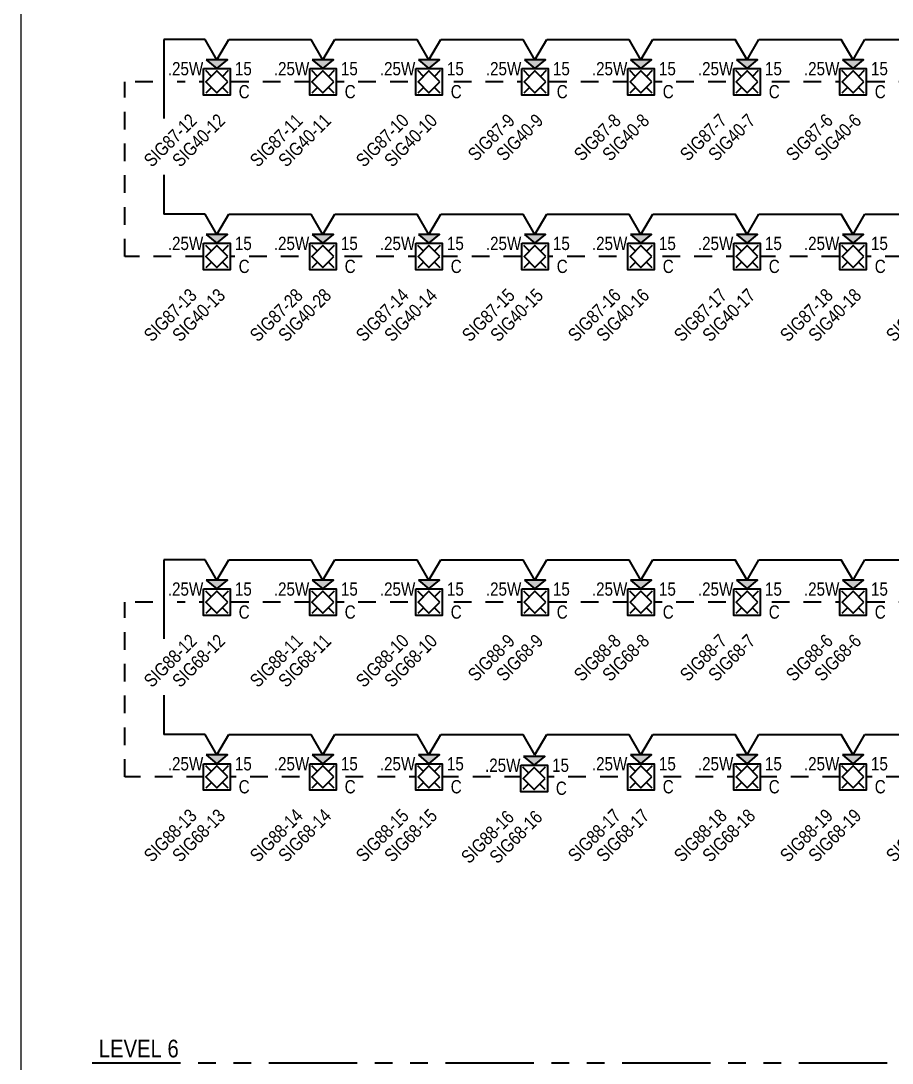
# Model space of a CAD drawing. Header units: inches. Extents: x 84 to 207, y -12 to 77.
# Drawn here: x 118.51 to 124.67, y 37.36 to 44.73 of the extents above; entities that cross this region are included whole.
import ezdxf
from ezdxf.enums import TextEntityAlignment as Align

# ---------------------------------------------------------------- set-up
doc = ezdxf.new("R2010")
doc.units = ezdxf.units.IN
doc.header["$MEASUREMENT"] = 0
doc.set_wipeout_variables(frame=1)
doc.linetypes.add('HIDDEN2', pattern=[0.1875, 0.125, -0.0625])
doc.linetypes.add('PHANTOM2', pattern=[1.25, 0.625, -0.125, 0.125, -0.125, 0.125, -0.125])
for name, color, linetype, lineweight in [('F-ALRM-INDC', 83, 'Continuous', 40), ('F-ALRM-WIRE-DTCT', 151, 'Continuous', 35), ('F-ALRM-WIRE-INDC', 3, 'Continuous', 35), ('F-ALRM-WIRE-SPKR', 221, 'HIDDEN2', 35), ('F-ANNO-INDC', 3, 'Continuous', 25), ('F-ANNO-INDC-ADDR', 91, 'Continuous', 25), ('F-ANNO-INDC-CAND', 120, 'Continuous', 25), ('F-ANNO-INDC-DESC', 111, 'Continuous', 25), ('F-ANNO-INDC-NOTE', 110, 'Continuous', 25), ('F-ANNO-SPKR-ADDR', 210, 'Continuous', 25), ('F-ANNO-SPKR-WATT', 220, 'Continuous', 25), ('F-ANNO-TEXT', 7, 'Continuous', 25), ('F-ANNO-WIPE', 7, 'Continuous', 0)]:
    doc.layers.add(name, color=color, linetype=linetype, lineweight=lineweight)
doc.styles.add('Body', font='', dxfattribs={"height": 0.09375})
doc.styles.get("Standard").update_dxf_attribs({"font": 'arial.ttf'})
doc.styles.get('Body').set_extended_font_data('Arial Narrow')

# ---------------------------------------------------------------- blocks, each defined once
blk = doc.blocks.new('*U22')
at = {"color": 0, "linetype": 'ByBlock', "lineweight": -2, "style": 'Body', "flags": 9}
blk.add_attdef('WIREDROP', text='', height=0.00938, dxfattribs=at).set_placement((0, -0.1449), align=Align.MIDDLE_CENTER)
at = {"layer": 'F-ANNO-INDC-ADDR', "style": 'Body', "flags": 8}
blk.add_attdef('NACTAG', text='', height=0.0938, rotation=45, dxfattribs=at).set_placement((-0.2007, -0.2176), align=Align.TOP_RIGHT)
at = {"layer": 'F-ANNO-INDC-DESC', "lineweight": 30, "flags": 51}
blk.add_attdef('DESCRIPTION', text='', height=0.0938, rotation=45, dxfattribs=at).set_placement((0.2007, -0.2176), align=Align.TOP_RIGHT)
at = {"layer": 'F-ANNO-INDC-NOTE', "lineweight": 30, "flags": 104}
blk.add_attdef('NOTES', text='', height=0.0938, dxfattribs=at).set_placement((-0.1927, -0.0693), align=Align.MIDDLE_RIGHT)
at = {"layer": 'F-ANNO-SPKR-ADDR', "style": 'Body', "flags": 8}
blk.add_attdef('SPEAKTAG', text='', height=0.0938, rotation=45, dxfattribs=at).set_placement((0, -0.2176), align=Align.TOP_RIGHT)
at = {"linetype": 'ByBlock', "ltscale": 0.5}
blk.add_wipeout([(-0.0938, 0.0937), (0.0937, 0.0937), (0.0937, -0.0938), (-0.0938, -0.0938)], dxfattribs=at).dxf.layer = 'F-ANNO-WIPE'
at = {"color": 0, "linetype": 'ByBlock', "lineweight": -2, "ltscale": 0.5}
for p, q in [((-0.0387, -0.0387), (-0.0793, -0.0793)), ((0.0793, -0.0793), (0.0387, -0.0387))]:
    blk.add_line(p, q, dxfattribs=at)
at = {"color": 0, "linetype": 'ByBlock', "lineweight": -2, "style": 'Body', "flags": 9}
blk.add_attdef('WIRE', (-0.0007, 0), '', height=0.00938, dxfattribs=at)
for tag, p in [('CONNFROM_SPEAK', (0, -0.1336)), ('CONNFROM_NAC', (0, -0.121)), ('ELEVATION', (0, -0.1084)), ('PID', (0, -0.0962))]:
    blk.add_attdef(tag, text='', height=0.00938, dxfattribs=at).set_placement(p, align=Align.MIDDLE_CENTER)
at = {"layer": 'F-ANNO-INDC', "style": 'Body', "flags": 8}
blk.add_attdef('CEIL', text='', height=0.0938, dxfattribs=at).set_placement((0.1927, -0.0693), align=Align.MIDDLE_CENTER)
at = {"layer": 'F-ANNO-INDC-CAND', "style": 'Body', "flags": 8}
blk.add_attdef('CD', text='', height=0.0938, dxfattribs=at).set_placement((0.1871, 0.0933), align=Align.MIDDLE_CENTER)
at = {"layer": 'F-ANNO-INDC-NOTE', "style": 'Body'}
blk.add_attdef('NOTE', text='', height=0.0938, dxfattribs=at).set_placement((-0.1927, -0.0693), align=Align.MIDDLE_CENTER)
at = {"linetype": 'ByBlock'}
blk.add_wipeout([(-0.075, 0.1562), (0, 0.0937), (0.075, 0.1562)], dxfattribs=at).dxf.layer = 'F-ANNO-WIPE'
h = blk.add_hatch(color=0)
h.dxf.hatch_style = 1
h.paths.add_polyline_path([(0.075, 0.1562), (-0.075, 0.1562), (0, 0.0937)])
at = {"color": 0, "linetype": 'ByBlock', "lineweight": -2, "ltscale": 0.5}
for p, q in [((-0.0387, 0.0387), (-0.0793, 0.0793)), ((0.0793, 0.0793), (0.0387, 0.0387))]:
    blk.add_line(p, q, dxfattribs=at)
at = {"color": 0, "linetype": 'ByBlock', "lineweight": -2}
blk.add_lwpolyline([(-0.075, 0.1562), (0, 0.0937), (0.075, 0.1562)], close=True, dxfattribs=at)
at = {"color": 0, "linetype": 'ByBlock', "lineweight": -2, "ltscale": 0.5}
for points in [[(-0.0938, 0.0937), (0.0937, 0.0937), (0.0937, -0.0938), (-0.0938, -0.0938)], [(0.0774, 0), (0, 0.0774), (-0.0774, 0), (0, -0.0774)]]:
    blk.add_lwpolyline(points, close=True, dxfattribs=at)
at = {"layer": 'F-ANNO-INDC', "style": 'Body', "flags": 8}
for tag, p in [('WG', (-0.1927, 0.229)), ('WP', (0.1927, 0.229))]:
    blk.add_attdef(tag, text='', height=0.0938, dxfattribs=at).set_placement(p, align=Align.MIDDLE_CENTER)
at = {"layer": 'F-ANNO-SPKR-WATT', "linetype": 'Continuous', "style": 'Body', "flags": 8}
blk.add_attdef('WATT', text='', height=0.0938, dxfattribs=at).set_placement((-0.2221, 0.0933), align=Align.MIDDLE_CENTER)
blk = doc.blocks.new('*U64')
at = {"color": 0, "linetype": 'ByBlock', "lineweight": -2}
for points in [[(0, 0.1557), (-0.0833, 0.3)], [(0, 0.1557), (0.0833, 0.3)], [(0.0833, 0.3), (0.6667, 0.3)]]:
    blk.add_lwpolyline(points, dxfattribs=at)

msp = doc.modelspace()

# ---------------------------------------------------------------- linework, layer by layer
at = {"layer": 'F-ALRM-WIRE-DTCT', "color": 251, "linetype": 'PHANTOM2', "true_color": 0x636466}
msp.add_line((119.0119, 37.3624), (147.5653, 37.3624), dxfattribs=at)
at = {"layer": 'F-ALRM-WIRE-INDC'}
for p, q in [((119.8121, 44.6032), (119.5204, 44.6032)), ((119.5204, 43.6456), (119.5204, 43.3672)), ((119.8121, 43.3672), (119.5204, 43.3672)), ((119.8121, 40.9219), (119.5204, 40.9219)), ((119.5204, 39.9642), (119.5204, 39.6859)), ((119.8121, 39.6859), (119.5204, 39.6859))]:
    msp.add_line(p, q, dxfattribs=at)
at = {"layer": 'F-ALRM-WIRE-SPKR'}
for p, q in [((119.2429, 43.0667), (119.2429, 44.3026)), ((119.2429, 39.3854), (119.2429, 40.6213))]:
    msp.add_line(p, q, dxfattribs=at)
for points in [[(128.8954, 44.3026), (119.6141, 44.3026)], [(128.7978, 43.0667), (119.2429, 43.0667)], [(128.8954, 40.6213), (119.6141, 40.6213)], [(129.9305, 39.3854), (119.2429, 39.3854)]]:
    msp.add_lwpolyline(points, dxfattribs=at)

# ---------------------------------------------------------------- texts
at = {"layer": 'F-ANNO-TEXT', "insert": (119.06, 37.3995), "char_height": 0.125, "width": 0.859512, "attachment_point": 7, "style": 'Body'}
msp.add_mtext('LEVEL 6', dxfattribs=at)

# ---------------------------------------------------------------- next in the draw order: block references
at = {"layer": 'F-ALRM-INDC'}
ref = msp.add_blockref('*U22', (121.3954, 44.3026), dxfattribs=at)
ref.add_attrib('CEIL', 'C', dxfattribs={"layer": 'F-ANNO-INDC', "height": 0.0938, "style": 'Body'}).set_placement((121.588, 44.2333), align=Align.MIDDLE_CENTER)
ref.add_attrib('NACTAG', 'SIG87-10', dxfattribs={"layer": 'F-ANNO-INDC-ADDR', "height": 0.09375, "rotation": 45, "style": 'Body'}).set_placement((121.1947, 44.085), align=Align.TOP_RIGHT)
ref.add_attrib('CD', '15', dxfattribs={"layer": 'F-ANNO-INDC-CAND', "height": 0.09375, "style": 'Body'}).set_placement((121.5824, 44.3959), align=Align.MIDDLE_CENTER)
ref.add_attrib('SPEAKTAG', 'SIG40-10', dxfattribs={"layer": 'F-ANNO-SPKR-ADDR', "height": 0.09375, "rotation": 45, "style": 'Body'}).set_placement((121.3954, 44.085), align=Align.TOP_RIGHT)
ref.add_attrib('WATT', '.25W', dxfattribs={"layer": 'F-ANNO-SPKR-WATT', "linetype": 'Continuous', "height": 0.09375, "style": 'Body'}).set_placement((121.1733, 44.3959), align=Align.MIDDLE_CENTER)
ref = msp.add_blockref('*U22', (122.1454, 44.3026), dxfattribs=at)
ref.add_attrib('CEIL', 'C', dxfattribs={"layer": 'F-ANNO-INDC', "height": 0.0938, "style": 'Body'}).set_placement((122.338, 44.2333), align=Align.MIDDLE_CENTER)
ref.add_attrib('NACTAG', 'SIG87-9', dxfattribs={"layer": 'F-ANNO-INDC-ADDR', "height": 0.09375, "rotation": 45, "style": 'Body'}).set_placement((121.9447, 44.085), align=Align.TOP_RIGHT)
ref.add_attrib('CD', '15', dxfattribs={"layer": 'F-ANNO-INDC-CAND', "height": 0.09375, "style": 'Body'}).set_placement((122.3324, 44.3959), align=Align.MIDDLE_CENTER)
ref.add_attrib('SPEAKTAG', 'SIG40-9', dxfattribs={"layer": 'F-ANNO-SPKR-ADDR', "height": 0.09375, "rotation": 45, "style": 'Body'}).set_placement((122.1454, 44.085), align=Align.TOP_RIGHT)
ref.add_attrib('WATT', '.25W', dxfattribs={"layer": 'F-ANNO-SPKR-WATT', "linetype": 'Continuous', "height": 0.09375, "style": 'Body'}).set_placement((121.9233, 44.3959), align=Align.MIDDLE_CENTER)
ref = msp.add_blockref('*U22', (122.8954, 44.3026), dxfattribs=at)
ref.add_attrib('CEIL', 'C', dxfattribs={"layer": 'F-ANNO-INDC', "height": 0.0938, "style": 'Body'}).set_placement((123.088, 44.2333), align=Align.MIDDLE_CENTER)
ref.add_attrib('NACTAG', 'SIG87-8', dxfattribs={"layer": 'F-ANNO-INDC-ADDR', "height": 0.09375, "rotation": 45, "style": 'Body'}).set_placement((122.6947, 44.085), align=Align.TOP_RIGHT)
ref.add_attrib('CD', '15', dxfattribs={"layer": 'F-ANNO-INDC-CAND', "height": 0.09375, "style": 'Body'}).set_placement((123.0824, 44.3959), align=Align.MIDDLE_CENTER)
ref.add_attrib('SPEAKTAG', 'SIG40-8', dxfattribs={"layer": 'F-ANNO-SPKR-ADDR', "height": 0.09375, "rotation": 45, "style": 'Body'}).set_placement((122.8954, 44.085), align=Align.TOP_RIGHT)
ref.add_attrib('WATT', '.25W', dxfattribs={"layer": 'F-ANNO-SPKR-WATT', "linetype": 'Continuous', "height": 0.09375, "style": 'Body'}).set_placement((122.6733, 44.3959), align=Align.MIDDLE_CENTER)
ref = msp.add_blockref('*U22', (123.6454, 44.3026), dxfattribs=at)
ref.add_attrib('CEIL', 'C', dxfattribs={"layer": 'F-ANNO-INDC', "height": 0.0938, "style": 'Body'}).set_placement((123.838, 44.2333), align=Align.MIDDLE_CENTER)
ref.add_attrib('NACTAG', 'SIG87-7', dxfattribs={"layer": 'F-ANNO-INDC-ADDR', "height": 0.09375, "rotation": 45, "style": 'Body'}).set_placement((123.4447, 44.085), align=Align.TOP_RIGHT)
ref.add_attrib('CD', '15', dxfattribs={"layer": 'F-ANNO-INDC-CAND', "height": 0.09375, "style": 'Body'}).set_placement((123.8324, 44.3959), align=Align.MIDDLE_CENTER)
ref.add_attrib('SPEAKTAG', 'SIG40-7', dxfattribs={"layer": 'F-ANNO-SPKR-ADDR', "height": 0.09375, "rotation": 45, "style": 'Body'}).set_placement((123.6454, 44.085), align=Align.TOP_RIGHT)
ref.add_attrib('WATT', '.25W', dxfattribs={"layer": 'F-ANNO-SPKR-WATT', "linetype": 'Continuous', "height": 0.09375, "style": 'Body'}).set_placement((123.4233, 44.3959), align=Align.MIDDLE_CENTER)
ref = msp.add_blockref('*U22', (124.3954, 44.3026), dxfattribs=at)
ref.add_attrib('CEIL', 'C', dxfattribs={"layer": 'F-ANNO-INDC', "height": 0.0938, "style": 'Body'}).set_placement((124.588, 44.2333), align=Align.MIDDLE_CENTER)
ref.add_attrib('NACTAG', 'SIG87-6', dxfattribs={"layer": 'F-ANNO-INDC-ADDR', "height": 0.09375, "rotation": 45, "style": 'Body'}).set_placement((124.1947, 44.085), align=Align.TOP_RIGHT)
ref.add_attrib('CD', '15', dxfattribs={"layer": 'F-ANNO-INDC-CAND', "height": 0.09375, "style": 'Body'}).set_placement((124.5824, 44.3959), align=Align.MIDDLE_CENTER)
ref.add_attrib('SPEAKTAG', 'SIG40-6', dxfattribs={"layer": 'F-ANNO-SPKR-ADDR', "height": 0.09375, "rotation": 45, "style": 'Body'}).set_placement((124.3954, 44.085), align=Align.TOP_RIGHT)
ref.add_attrib('WATT', '.25W', dxfattribs={"layer": 'F-ANNO-SPKR-WATT', "linetype": 'Continuous', "height": 0.09375, "style": 'Body'}).set_placement((124.1733, 44.3959), align=Align.MIDDLE_CENTER)
ref = msp.add_blockref('*U22', (119.8954, 43.0667), dxfattribs=at)
ref.add_attrib('CEIL', 'C', dxfattribs={"layer": 'F-ANNO-INDC', "height": 0.0938, "style": 'Body'}).set_placement((120.088, 42.9974), align=Align.MIDDLE_CENTER)
ref.add_attrib('NACTAG', 'SIG87-13', dxfattribs={"layer": 'F-ANNO-INDC-ADDR', "height": 0.09375, "rotation": 45, "style": 'Body'}).set_placement((119.6947, 42.8491), align=Align.TOP_RIGHT)
ref.add_attrib('CD', '15', dxfattribs={"layer": 'F-ANNO-INDC-CAND', "height": 0.09375, "style": 'Body'}).set_placement((120.0824, 43.1599), align=Align.MIDDLE_CENTER)
ref.add_attrib('SPEAKTAG', 'SIG40-13', dxfattribs={"layer": 'F-ANNO-SPKR-ADDR', "height": 0.09375, "rotation": 45, "style": 'Body'}).set_placement((119.8954, 42.8491), align=Align.TOP_RIGHT)
ref.add_attrib('WATT', '.25W', dxfattribs={"layer": 'F-ANNO-SPKR-WATT', "linetype": 'Continuous', "height": 0.09375, "style": 'Body'}).set_placement((119.6733, 43.1599), align=Align.MIDDLE_CENTER)
ref = msp.add_blockref('*U22', (121.3954, 43.0667), dxfattribs=at)
ref.add_attrib('CEIL', 'C', dxfattribs={"layer": 'F-ANNO-INDC', "height": 0.0938, "style": 'Body'}).set_placement((121.588, 42.9974), align=Align.MIDDLE_CENTER)
ref.add_attrib('NACTAG', 'SIG87-14', dxfattribs={"layer": 'F-ANNO-INDC-ADDR', "height": 0.09375, "rotation": 45, "style": 'Body'}).set_placement((121.1947, 42.8491), align=Align.TOP_RIGHT)
ref.add_attrib('CD', '15', dxfattribs={"layer": 'F-ANNO-INDC-CAND', "height": 0.09375, "style": 'Body'}).set_placement((121.5824, 43.1599), align=Align.MIDDLE_CENTER)
ref.add_attrib('SPEAKTAG', 'SIG40-14', dxfattribs={"layer": 'F-ANNO-SPKR-ADDR', "height": 0.09375, "rotation": 45, "style": 'Body'}).set_placement((121.3954, 42.8491), align=Align.TOP_RIGHT)
ref.add_attrib('WATT', '.25W', dxfattribs={"layer": 'F-ANNO-SPKR-WATT', "linetype": 'Continuous', "height": 0.09375, "style": 'Body'}).set_placement((121.1733, 43.1599), align=Align.MIDDLE_CENTER)
ref = msp.add_blockref('*U22', (121.3954, 40.6213), dxfattribs=at)
ref.add_attrib('CEIL', 'C', dxfattribs={"layer": 'F-ANNO-INDC', "height": 0.0938, "style": 'Body'}).set_placement((121.588, 40.552), align=Align.MIDDLE_CENTER)
ref.add_attrib('NACTAG', 'SIG88-10', dxfattribs={"layer": 'F-ANNO-INDC-ADDR', "height": 0.09375, "rotation": 45, "style": 'Body'}).set_placement((121.1947, 40.4037), align=Align.TOP_RIGHT)
ref.add_attrib('CD', '15', dxfattribs={"layer": 'F-ANNO-INDC-CAND', "height": 0.09375, "style": 'Body'}).set_placement((121.5824, 40.7146), align=Align.MIDDLE_CENTER)
ref.add_attrib('SPEAKTAG', 'SIG68-10', dxfattribs={"layer": 'F-ANNO-SPKR-ADDR', "height": 0.09375, "rotation": 45, "style": 'Body'}).set_placement((121.3954, 40.4037), align=Align.TOP_RIGHT)
ref.add_attrib('WATT', '.25W', dxfattribs={"layer": 'F-ANNO-SPKR-WATT', "linetype": 'Continuous', "height": 0.09375, "style": 'Body'}).set_placement((121.1733, 40.7146), align=Align.MIDDLE_CENTER)
ref = msp.add_blockref('*U22', (122.1454, 40.6213), dxfattribs=at)
ref.add_attrib('CEIL', 'C', dxfattribs={"layer": 'F-ANNO-INDC', "height": 0.0938, "style": 'Body'}).set_placement((122.338, 40.552), align=Align.MIDDLE_CENTER)
ref.add_attrib('NACTAG', 'SIG88-9', dxfattribs={"layer": 'F-ANNO-INDC-ADDR', "height": 0.09375, "rotation": 45, "style": 'Body'}).set_placement((121.9447, 40.4037), align=Align.TOP_RIGHT)
ref.add_attrib('CD', '15', dxfattribs={"layer": 'F-ANNO-INDC-CAND', "height": 0.09375, "style": 'Body'}).set_placement((122.3324, 40.7146), align=Align.MIDDLE_CENTER)
ref.add_attrib('SPEAKTAG', 'SIG68-9', dxfattribs={"layer": 'F-ANNO-SPKR-ADDR', "height": 0.09375, "rotation": 45, "style": 'Body'}).set_placement((122.1454, 40.4037), align=Align.TOP_RIGHT)
ref.add_attrib('WATT', '.25W', dxfattribs={"layer": 'F-ANNO-SPKR-WATT', "linetype": 'Continuous', "height": 0.09375, "style": 'Body'}).set_placement((121.9233, 40.7146), align=Align.MIDDLE_CENTER)
ref = msp.add_blockref('*U22', (122.8954, 40.6213), dxfattribs=at)
ref.add_attrib('CEIL', 'C', dxfattribs={"layer": 'F-ANNO-INDC', "height": 0.0938, "style": 'Body'}).set_placement((123.088, 40.552), align=Align.MIDDLE_CENTER)
ref.add_attrib('NACTAG', 'SIG88-8', dxfattribs={"layer": 'F-ANNO-INDC-ADDR', "height": 0.09375, "rotation": 45, "style": 'Body'}).set_placement((122.6947, 40.4037), align=Align.TOP_RIGHT)
ref.add_attrib('CD', '15', dxfattribs={"layer": 'F-ANNO-INDC-CAND', "height": 0.09375, "style": 'Body'}).set_placement((123.0824, 40.7146), align=Align.MIDDLE_CENTER)
ref.add_attrib('SPEAKTAG', 'SIG68-8', dxfattribs={"layer": 'F-ANNO-SPKR-ADDR', "height": 0.09375, "rotation": 45, "style": 'Body'}).set_placement((122.8954, 40.4037), align=Align.TOP_RIGHT)
ref.add_attrib('WATT', '.25W', dxfattribs={"layer": 'F-ANNO-SPKR-WATT', "linetype": 'Continuous', "height": 0.09375, "style": 'Body'}).set_placement((122.6733, 40.7146), align=Align.MIDDLE_CENTER)
ref = msp.add_blockref('*U22', (123.6454, 40.6213), dxfattribs=at)
ref.add_attrib('CEIL', 'C', dxfattribs={"layer": 'F-ANNO-INDC', "height": 0.0938, "style": 'Body'}).set_placement((123.838, 40.552), align=Align.MIDDLE_CENTER)
ref.add_attrib('NACTAG', 'SIG88-7', dxfattribs={"layer": 'F-ANNO-INDC-ADDR', "height": 0.09375, "rotation": 45, "style": 'Body'}).set_placement((123.4447, 40.4037), align=Align.TOP_RIGHT)
ref.add_attrib('CD', '15', dxfattribs={"layer": 'F-ANNO-INDC-CAND', "height": 0.09375, "style": 'Body'}).set_placement((123.8324, 40.7146), align=Align.MIDDLE_CENTER)
ref.add_attrib('SPEAKTAG', 'SIG68-7', dxfattribs={"layer": 'F-ANNO-SPKR-ADDR', "height": 0.09375, "rotation": 45, "style": 'Body'}).set_placement((123.6454, 40.4037), align=Align.TOP_RIGHT)
ref.add_attrib('WATT', '.25W', dxfattribs={"layer": 'F-ANNO-SPKR-WATT', "linetype": 'Continuous', "height": 0.09375, "style": 'Body'}).set_placement((123.4233, 40.7146), align=Align.MIDDLE_CENTER)
ref = msp.add_blockref('*U22', (124.3954, 40.6213), dxfattribs=at)
ref.add_attrib('CEIL', 'C', dxfattribs={"layer": 'F-ANNO-INDC', "height": 0.0938, "style": 'Body'}).set_placement((124.588, 40.552), align=Align.MIDDLE_CENTER)
ref.add_attrib('NACTAG', 'SIG88-6', dxfattribs={"layer": 'F-ANNO-INDC-ADDR', "height": 0.09375, "rotation": 45, "style": 'Body'}).set_placement((124.1947, 40.4037), align=Align.TOP_RIGHT)
ref.add_attrib('CD', '15', dxfattribs={"layer": 'F-ANNO-INDC-CAND', "height": 0.09375, "style": 'Body'}).set_placement((124.5824, 40.7146), align=Align.MIDDLE_CENTER)
ref.add_attrib('SPEAKTAG', 'SIG68-6', dxfattribs={"layer": 'F-ANNO-SPKR-ADDR', "height": 0.09375, "rotation": 45, "style": 'Body'}).set_placement((124.3954, 40.4037), align=Align.TOP_RIGHT)
ref.add_attrib('WATT', '.25W', dxfattribs={"layer": 'F-ANNO-SPKR-WATT', "linetype": 'Continuous', "height": 0.09375, "style": 'Body'}).set_placement((124.1733, 40.7146), align=Align.MIDDLE_CENTER)
ref = msp.add_blockref('*U22', (119.8954, 39.3854), dxfattribs=at)
ref.add_attrib('CEIL', 'C', dxfattribs={"layer": 'F-ANNO-INDC', "height": 0.0938, "style": 'Body'}).set_placement((120.088, 39.3161), align=Align.MIDDLE_CENTER)
ref.add_attrib('NACTAG', 'SIG88-13', dxfattribs={"layer": 'F-ANNO-INDC-ADDR', "height": 0.09375, "rotation": 45, "style": 'Body'}).set_placement((119.6947, 39.1677), align=Align.TOP_RIGHT)
ref.add_attrib('CD', '15', dxfattribs={"layer": 'F-ANNO-INDC-CAND', "height": 0.09375, "style": 'Body'}).set_placement((120.0824, 39.4786), align=Align.MIDDLE_CENTER)
ref.add_attrib('SPEAKTAG', 'SIG68-13', dxfattribs={"layer": 'F-ANNO-SPKR-ADDR', "height": 0.09375, "rotation": 45, "style": 'Body'}).set_placement((119.8954, 39.1677), align=Align.TOP_RIGHT)
ref.add_attrib('WATT', '.25W', dxfattribs={"layer": 'F-ANNO-SPKR-WATT', "linetype": 'Continuous', "height": 0.09375, "style": 'Body'}).set_placement((119.6733, 39.4786), align=Align.MIDDLE_CENTER)

# ---------------------------------------------------------------- next in the draw order: block references
ref = msp.add_blockref('*U22', (120.6454, 44.3026), dxfattribs=at)
ref.add_attrib('CEIL', 'C', dxfattribs={"layer": 'F-ANNO-INDC', "height": 0.0938, "style": 'Body'}).set_placement((120.838, 44.2333), align=Align.MIDDLE_CENTER)
ref.add_attrib('NACTAG', 'SIG87-11', dxfattribs={"layer": 'F-ANNO-INDC-ADDR', "height": 0.09375, "rotation": 45, "style": 'Body'}).set_placement((120.4447, 44.085), align=Align.TOP_RIGHT)
ref.add_attrib('CD', '15', dxfattribs={"layer": 'F-ANNO-INDC-CAND', "height": 0.09375, "style": 'Body'}).set_placement((120.8324, 44.3959), align=Align.MIDDLE_CENTER)
ref.add_attrib('SPEAKTAG', 'SIG40-11', dxfattribs={"layer": 'F-ANNO-SPKR-ADDR', "height": 0.09375, "rotation": 45, "style": 'Body'}).set_placement((120.6454, 44.085), align=Align.TOP_RIGHT)
ref.add_attrib('WATT', '.25W', dxfattribs={"layer": 'F-ANNO-SPKR-WATT', "linetype": 'Continuous', "height": 0.09375, "style": 'Body'}).set_placement((120.4233, 44.3959), align=Align.MIDDLE_CENTER)
ref = msp.add_blockref('*U22', (120.6454, 43.0667), dxfattribs=at)
ref.add_attrib('CEIL', 'C', dxfattribs={"layer": 'F-ANNO-INDC', "height": 0.0938, "style": 'Body'}).set_placement((120.838, 42.9974), align=Align.MIDDLE_CENTER)
ref.add_attrib('NACTAG', 'SIG87-28', dxfattribs={"layer": 'F-ANNO-INDC-ADDR', "height": 0.09375, "rotation": 45, "style": 'Body'}).set_placement((120.4447, 42.8491), align=Align.TOP_RIGHT)
ref.add_attrib('CD', '15', dxfattribs={"layer": 'F-ANNO-INDC-CAND', "height": 0.09375, "style": 'Body'}).set_placement((120.8324, 43.1599), align=Align.MIDDLE_CENTER)
ref.add_attrib('SPEAKTAG', 'SIG40-28', dxfattribs={"layer": 'F-ANNO-SPKR-ADDR', "height": 0.09375, "rotation": 45, "style": 'Body'}).set_placement((120.6454, 42.8491), align=Align.TOP_RIGHT)
ref.add_attrib('WATT', '.25W', dxfattribs={"layer": 'F-ANNO-SPKR-WATT', "linetype": 'Continuous', "height": 0.09375, "style": 'Body'}).set_placement((120.4233, 43.1599), align=Align.MIDDLE_CENTER)
ref = msp.add_blockref('*U22', (122.1454, 43.0667), dxfattribs=at)
ref.add_attrib('CEIL', 'C', dxfattribs={"layer": 'F-ANNO-INDC', "height": 0.0938, "style": 'Body'}).set_placement((122.338, 42.9974), align=Align.MIDDLE_CENTER)
ref.add_attrib('NACTAG', 'SIG87-15', dxfattribs={"layer": 'F-ANNO-INDC-ADDR', "height": 0.09375, "rotation": 45, "style": 'Body'}).set_placement((121.9447, 42.8491), align=Align.TOP_RIGHT)
ref.add_attrib('CD', '15', dxfattribs={"layer": 'F-ANNO-INDC-CAND', "height": 0.09375, "style": 'Body'}).set_placement((122.3324, 43.1599), align=Align.MIDDLE_CENTER)
ref.add_attrib('SPEAKTAG', 'SIG40-15', dxfattribs={"layer": 'F-ANNO-SPKR-ADDR', "height": 0.09375, "rotation": 45, "style": 'Body'}).set_placement((122.1454, 42.8491), align=Align.TOP_RIGHT)
ref.add_attrib('WATT', '.25W', dxfattribs={"layer": 'F-ANNO-SPKR-WATT', "linetype": 'Continuous', "height": 0.09375, "style": 'Body'}).set_placement((121.9233, 43.1599), align=Align.MIDDLE_CENTER)
ref = msp.add_blockref('*U22', (120.6454, 40.6213), dxfattribs=at)
ref.add_attrib('CEIL', 'C', dxfattribs={"layer": 'F-ANNO-INDC', "height": 0.0938, "style": 'Body'}).set_placement((120.838, 40.552), align=Align.MIDDLE_CENTER)
ref.add_attrib('NACTAG', 'SIG88-11', dxfattribs={"layer": 'F-ANNO-INDC-ADDR', "height": 0.09375, "rotation": 45, "style": 'Body'}).set_placement((120.4447, 40.4037), align=Align.TOP_RIGHT)
ref.add_attrib('CD', '15', dxfattribs={"layer": 'F-ANNO-INDC-CAND', "height": 0.09375, "style": 'Body'}).set_placement((120.8324, 40.7146), align=Align.MIDDLE_CENTER)
ref.add_attrib('SPEAKTAG', 'SIG68-11', dxfattribs={"layer": 'F-ANNO-SPKR-ADDR', "height": 0.09375, "rotation": 45, "style": 'Body'}).set_placement((120.6454, 40.4037), align=Align.TOP_RIGHT)
ref.add_attrib('WATT', '.25W', dxfattribs={"layer": 'F-ANNO-SPKR-WATT', "linetype": 'Continuous', "height": 0.09375, "style": 'Body'}).set_placement((120.4233, 40.7146), align=Align.MIDDLE_CENTER)
ref = msp.add_blockref('*U22', (120.6454, 39.3854), dxfattribs=at)
ref.add_attrib('CEIL', 'C', dxfattribs={"layer": 'F-ANNO-INDC', "height": 0.0938, "style": 'Body'}).set_placement((120.838, 39.3161), align=Align.MIDDLE_CENTER)
ref.add_attrib('NACTAG', 'SIG88-14', dxfattribs={"layer": 'F-ANNO-INDC-ADDR', "height": 0.09375, "rotation": 45, "style": 'Body'}).set_placement((120.4447, 39.1677), align=Align.TOP_RIGHT)
ref.add_attrib('CD', '15', dxfattribs={"layer": 'F-ANNO-INDC-CAND', "height": 0.09375, "style": 'Body'}).set_placement((120.8324, 39.4786), align=Align.MIDDLE_CENTER)
ref.add_attrib('SPEAKTAG', 'SIG68-14', dxfattribs={"layer": 'F-ANNO-SPKR-ADDR', "height": 0.09375, "rotation": 45, "style": 'Body'}).set_placement((120.6454, 39.1677), align=Align.TOP_RIGHT)
ref.add_attrib('WATT', '.25W', dxfattribs={"layer": 'F-ANNO-SPKR-WATT', "linetype": 'Continuous', "height": 0.09375, "style": 'Body'}).set_placement((120.4233, 39.4786), align=Align.MIDDLE_CENTER)
at = {"layer": 'F-ALRM-WIRE-INDC'}
for p in [(121.3954, 44.3032), (122.1454, 44.3032), (122.8954, 44.3032), (123.6454, 44.3032), (124.3954, 44.3032), (121.3954, 40.6219), (122.1454, 40.6219), (122.8954, 40.6219), (123.6454, 40.6219), (124.3954, 40.6219)]:
    msp.add_blockref('*U64', p, dxfattribs=at)

# ---------------------------------------------------------------- next in the draw order: block references
at = {"layer": 'F-ALRM-INDC'}
ref = msp.add_blockref('*U22', (119.8954, 44.3026), dxfattribs=at)
ref.add_attrib('CEIL', 'C', dxfattribs={"layer": 'F-ANNO-INDC', "height": 0.0938, "style": 'Body'}).set_placement((120.088, 44.2333), align=Align.MIDDLE_CENTER)
ref.add_attrib('NACTAG', 'SIG87-12', dxfattribs={"layer": 'F-ANNO-INDC-ADDR', "height": 0.09375, "rotation": 45, "style": 'Body'}).set_placement((119.6947, 44.085), align=Align.TOP_RIGHT)
ref.add_attrib('CD', '15', dxfattribs={"layer": 'F-ANNO-INDC-CAND', "height": 0.09375, "style": 'Body'}).set_placement((120.0824, 44.3959), align=Align.MIDDLE_CENTER)
ref.add_attrib('SPEAKTAG', 'SIG40-12', dxfattribs={"layer": 'F-ANNO-SPKR-ADDR', "height": 0.09375, "rotation": 45, "style": 'Body'}).set_placement((119.8954, 44.085), align=Align.TOP_RIGHT)
ref.add_attrib('WATT', '.25W', dxfattribs={"layer": 'F-ANNO-SPKR-WATT', "linetype": 'Continuous', "height": 0.09375, "style": 'Body'}).set_placement((119.6733, 44.3959), align=Align.MIDDLE_CENTER)
ref = msp.add_blockref('*U22', (122.8954, 43.0667), dxfattribs=at)
ref.add_attrib('CEIL', 'C', dxfattribs={"layer": 'F-ANNO-INDC', "height": 0.0938, "style": 'Body'}).set_placement((123.088, 42.9974), align=Align.MIDDLE_CENTER)
ref.add_attrib('NACTAG', 'SIG87-16', dxfattribs={"layer": 'F-ANNO-INDC-ADDR', "height": 0.09375, "rotation": 45, "style": 'Body'}).set_placement((122.6947, 42.8491), align=Align.TOP_RIGHT)
ref.add_attrib('CD', '15', dxfattribs={"layer": 'F-ANNO-INDC-CAND', "height": 0.09375, "style": 'Body'}).set_placement((123.0824, 43.1599), align=Align.MIDDLE_CENTER)
ref.add_attrib('SPEAKTAG', 'SIG40-16', dxfattribs={"layer": 'F-ANNO-SPKR-ADDR', "height": 0.09375, "rotation": 45, "style": 'Body'}).set_placement((122.8954, 42.8491), align=Align.TOP_RIGHT)
ref.add_attrib('WATT', '.25W', dxfattribs={"layer": 'F-ANNO-SPKR-WATT', "linetype": 'Continuous', "height": 0.09375, "style": 'Body'}).set_placement((122.6733, 43.1599), align=Align.MIDDLE_CENTER)
ref = msp.add_blockref('*U22', (119.8954, 40.6213), dxfattribs=at)
ref.add_attrib('CEIL', 'C', dxfattribs={"layer": 'F-ANNO-INDC', "height": 0.0938, "style": 'Body'}).set_placement((120.088, 40.552), align=Align.MIDDLE_CENTER)
ref.add_attrib('NACTAG', 'SIG88-12', dxfattribs={"layer": 'F-ANNO-INDC-ADDR', "height": 0.09375, "rotation": 45, "style": 'Body'}).set_placement((119.6947, 40.4037), align=Align.TOP_RIGHT)
ref.add_attrib('CD', '15', dxfattribs={"layer": 'F-ANNO-INDC-CAND', "height": 0.09375, "style": 'Body'}).set_placement((120.0824, 40.7146), align=Align.MIDDLE_CENTER)
ref.add_attrib('SPEAKTAG', 'SIG68-12', dxfattribs={"layer": 'F-ANNO-SPKR-ADDR', "height": 0.09375, "rotation": 45, "style": 'Body'}).set_placement((119.8954, 40.4037), align=Align.TOP_RIGHT)
ref.add_attrib('WATT', '.25W', dxfattribs={"layer": 'F-ANNO-SPKR-WATT', "linetype": 'Continuous', "height": 0.09375, "style": 'Body'}).set_placement((119.6733, 40.7146), align=Align.MIDDLE_CENTER)
ref = msp.add_blockref('*U22', (121.3954, 39.3854), dxfattribs=at)
ref.add_attrib('CEIL', 'C', dxfattribs={"layer": 'F-ANNO-INDC', "height": 0.0938, "style": 'Body'}).set_placement((121.588, 39.3161), align=Align.MIDDLE_CENTER)
ref.add_attrib('NACTAG', 'SIG88-15', dxfattribs={"layer": 'F-ANNO-INDC-ADDR', "height": 0.09375, "rotation": 45, "style": 'Body'}).set_placement((121.1947, 39.1677), align=Align.TOP_RIGHT)
ref.add_attrib('CD', '15', dxfattribs={"layer": 'F-ANNO-INDC-CAND', "height": 0.09375, "style": 'Body'}).set_placement((121.5824, 39.4786), align=Align.MIDDLE_CENTER)
ref.add_attrib('SPEAKTAG', 'SIG68-15', dxfattribs={"layer": 'F-ANNO-SPKR-ADDR', "height": 0.09375, "rotation": 45, "style": 'Body'}).set_placement((121.3954, 39.1677), align=Align.TOP_RIGHT)
ref.add_attrib('WATT', '.25W', dxfattribs={"layer": 'F-ANNO-SPKR-WATT', "linetype": 'Continuous', "height": 0.09375, "style": 'Body'}).set_placement((121.1733, 39.4786), align=Align.MIDDLE_CENTER)
at = {"layer": 'F-ALRM-WIRE-INDC'}
for p in [(120.6454, 44.3032), (119.8954, 43.0672), (120.6454, 43.0672), (121.3954, 43.0672), (120.6454, 40.6219), (119.8954, 39.3859)]:
    msp.add_blockref('*U64', p, dxfattribs=at)

# ---------------------------------------------------------------- next in the draw order: linework, layer by layer
for p, q in [((119.5204, 44.6032), (119.5204, 44.0433)), ((119.5204, 40.9219), (119.5204, 40.362))]:
    msp.add_line(p, q, dxfattribs=at)
at = {"layer": 'F-ALRM-WIRE-SPKR'}
for points in [[(119.4411, 44.3026), (119.2429, 44.3026)], [(119.4411, 40.6213), (119.2429, 40.6213)]]:
    msp.add_lwpolyline(points, dxfattribs=at)

# ---------------------------------------------------------------- next in the draw order: block references
at = {"layer": 'F-ALRM-INDC'}
ref = msp.add_blockref('*U22', (123.6454, 43.0667), dxfattribs=at)
ref.add_attrib('CEIL', 'C', dxfattribs={"layer": 'F-ANNO-INDC', "height": 0.0938, "style": 'Body'}).set_placement((123.838, 42.9974), align=Align.MIDDLE_CENTER)
ref.add_attrib('NACTAG', 'SIG87-17', dxfattribs={"layer": 'F-ANNO-INDC-ADDR', "height": 0.09375, "rotation": 45, "style": 'Body'}).set_placement((123.4447, 42.8491), align=Align.TOP_RIGHT)
ref.add_attrib('CD', '15', dxfattribs={"layer": 'F-ANNO-INDC-CAND', "height": 0.09375, "style": 'Body'}).set_placement((123.8324, 43.1599), align=Align.MIDDLE_CENTER)
ref.add_attrib('SPEAKTAG', 'SIG40-17', dxfattribs={"layer": 'F-ANNO-SPKR-ADDR', "height": 0.09375, "rotation": 45, "style": 'Body'}).set_placement((123.6454, 42.8491), align=Align.TOP_RIGHT)
ref.add_attrib('WATT', '.25W', dxfattribs={"layer": 'F-ANNO-SPKR-WATT', "linetype": 'Continuous', "height": 0.09375, "style": 'Body'}).set_placement((123.4233, 43.1599), align=Align.MIDDLE_CENTER)
ref = msp.add_blockref('*U22', (122.1394, 39.3749), dxfattribs=at)
ref.add_attrib('CEIL', 'C', dxfattribs={"layer": 'F-ANNO-INDC', "height": 0.0938, "style": 'Body'}).set_placement((122.332, 39.3056), align=Align.MIDDLE_CENTER)
ref.add_attrib('NACTAG', 'SIG88-16', dxfattribs={"layer": 'F-ANNO-INDC-ADDR', "height": 0.09375, "rotation": 45, "style": 'Body'}).set_placement((121.9386, 39.1573), align=Align.TOP_RIGHT)
ref.add_attrib('CD', '15', dxfattribs={"layer": 'F-ANNO-INDC-CAND', "height": 0.09375, "style": 'Body'}).set_placement((122.3264, 39.4682), align=Align.MIDDLE_CENTER)
ref.add_attrib('SPEAKTAG', 'SIG68-16', dxfattribs={"layer": 'F-ANNO-SPKR-ADDR', "height": 0.09375, "rotation": 45, "style": 'Body'}).set_placement((122.1394, 39.1573), align=Align.TOP_RIGHT)
ref.add_attrib('WATT', '.25W', dxfattribs={"layer": 'F-ANNO-SPKR-WATT', "linetype": 'Continuous', "height": 0.09375, "style": 'Body'}).set_placement((121.9173, 39.4682), align=Align.MIDDLE_CENTER)
at = {"layer": 'F-ALRM-WIRE-INDC'}
for p in [(119.8954, 44.3032), (122.1454, 43.0672), (119.8954, 40.6219), (120.6454, 39.3859)]:
    msp.add_blockref('*U64', p, dxfattribs=at)

# ---------------------------------------------------------------- next in the draw order: block references
at = {"layer": 'F-ALRM-INDC'}
ref = msp.add_blockref('*U22', (124.3954, 43.0667), dxfattribs=at)
ref.add_attrib('CEIL', 'C', dxfattribs={"layer": 'F-ANNO-INDC', "height": 0.0938, "style": 'Body'}).set_placement((124.588, 42.9974), align=Align.MIDDLE_CENTER)
ref.add_attrib('NACTAG', 'SIG87-18', dxfattribs={"layer": 'F-ANNO-INDC-ADDR', "height": 0.09375, "rotation": 45, "style": 'Body'}).set_placement((124.1947, 42.8491), align=Align.TOP_RIGHT)
ref.add_attrib('CD', '15', dxfattribs={"layer": 'F-ANNO-INDC-CAND', "height": 0.09375, "style": 'Body'}).set_placement((124.5824, 43.1599), align=Align.MIDDLE_CENTER)
ref.add_attrib('SPEAKTAG', 'SIG40-18', dxfattribs={"layer": 'F-ANNO-SPKR-ADDR', "height": 0.09375, "rotation": 45, "style": 'Body'}).set_placement((124.3954, 42.8491), align=Align.TOP_RIGHT)
ref.add_attrib('WATT', '.25W', dxfattribs={"layer": 'F-ANNO-SPKR-WATT', "linetype": 'Continuous', "height": 0.09375, "style": 'Body'}).set_placement((124.1733, 43.1599), align=Align.MIDDLE_CENTER)
ref = msp.add_blockref('*U22', (122.8954, 39.3854), dxfattribs=at)
ref.add_attrib('CEIL', 'C', dxfattribs={"layer": 'F-ANNO-INDC', "height": 0.0938, "style": 'Body'}).set_placement((123.088, 39.3161), align=Align.MIDDLE_CENTER)
ref.add_attrib('NACTAG', 'SIG88-17', dxfattribs={"layer": 'F-ANNO-INDC-ADDR', "height": 0.09375, "rotation": 45, "style": 'Body'}).set_placement((122.6947, 39.1677), align=Align.TOP_RIGHT)
ref.add_attrib('CD', '15', dxfattribs={"layer": 'F-ANNO-INDC-CAND', "height": 0.09375, "style": 'Body'}).set_placement((123.0824, 39.4786), align=Align.MIDDLE_CENTER)
ref.add_attrib('SPEAKTAG', 'SIG68-17', dxfattribs={"layer": 'F-ANNO-SPKR-ADDR', "height": 0.09375, "rotation": 45, "style": 'Body'}).set_placement((122.8954, 39.1677), align=Align.TOP_RIGHT)
ref.add_attrib('WATT', '.25W', dxfattribs={"layer": 'F-ANNO-SPKR-WATT', "linetype": 'Continuous', "height": 0.09375, "style": 'Body'}).set_placement((122.6733, 39.4786), align=Align.MIDDLE_CENTER)
at = {"layer": 'F-ALRM-WIRE-INDC'}
for p in [(122.8954, 43.0672), (121.3954, 39.3859)]:
    msp.add_blockref('*U64', p, dxfattribs=at)

# ---------------------------------------------------------------- next in the draw order: block references
at = {"layer": 'F-ALRM-INDC'}
ref = msp.add_blockref('*U22', (125.1454, 43.0667), dxfattribs=at)
ref.add_attrib('CEIL', 'C', dxfattribs={"layer": 'F-ANNO-INDC', "height": 0.0938, "style": 'Body'}).set_placement((125.338, 42.9974), align=Align.MIDDLE_CENTER)
ref.add_attrib('NACTAG', 'SIG87-19', dxfattribs={"layer": 'F-ANNO-INDC-ADDR', "height": 0.09375, "rotation": 45, "style": 'Body'}).set_placement((124.9447, 42.8491), align=Align.TOP_RIGHT)
ref.add_attrib('CD', '15', dxfattribs={"layer": 'F-ANNO-INDC-CAND', "height": 0.09375, "style": 'Body'}).set_placement((125.3324, 43.1599), align=Align.MIDDLE_CENTER)
ref.add_attrib('SPEAKTAG', 'SIG40-19', dxfattribs={"layer": 'F-ANNO-SPKR-ADDR', "height": 0.09375, "rotation": 45, "style": 'Body'}).set_placement((125.1454, 42.8491), align=Align.TOP_RIGHT)
ref.add_attrib('WATT', '.25W', dxfattribs={"layer": 'F-ANNO-SPKR-WATT', "linetype": 'Continuous', "height": 0.09375, "style": 'Body'}).set_placement((124.9233, 43.1599), align=Align.MIDDLE_CENTER)
ref = msp.add_blockref('*U22', (123.6454, 39.3854), dxfattribs=at)
ref.add_attrib('CEIL', 'C', dxfattribs={"layer": 'F-ANNO-INDC', "height": 0.0938, "style": 'Body'}).set_placement((123.838, 39.3161), align=Align.MIDDLE_CENTER)
ref.add_attrib('NACTAG', 'SIG88-18', dxfattribs={"layer": 'F-ANNO-INDC-ADDR', "height": 0.09375, "rotation": 45, "style": 'Body'}).set_placement((123.4447, 39.1677), align=Align.TOP_RIGHT)
ref.add_attrib('CD', '15', dxfattribs={"layer": 'F-ANNO-INDC-CAND', "height": 0.09375, "style": 'Body'}).set_placement((123.8324, 39.4786), align=Align.MIDDLE_CENTER)
ref.add_attrib('SPEAKTAG', 'SIG68-18', dxfattribs={"layer": 'F-ANNO-SPKR-ADDR', "height": 0.09375, "rotation": 45, "style": 'Body'}).set_placement((123.6454, 39.1677), align=Align.TOP_RIGHT)
ref.add_attrib('WATT', '.25W', dxfattribs={"layer": 'F-ANNO-SPKR-WATT', "linetype": 'Continuous', "height": 0.09375, "style": 'Body'}).set_placement((123.4233, 39.4786), align=Align.MIDDLE_CENTER)
at = {"layer": 'F-ALRM-WIRE-INDC'}
for p in [(123.6454, 43.0672), (122.1454, 39.3859)]:
    msp.add_blockref('*U64', p, dxfattribs=at)

# ---------------------------------------------------------------- next in the draw order: block references
at = {"layer": 'F-ALRM-INDC'}
ref = msp.add_blockref('*U22', (124.3954, 39.3854), dxfattribs=at)
ref.add_attrib('CEIL', 'C', dxfattribs={"layer": 'F-ANNO-INDC', "height": 0.0938, "style": 'Body'}).set_placement((124.588, 39.3161), align=Align.MIDDLE_CENTER)
ref.add_attrib('NACTAG', 'SIG88-19', dxfattribs={"layer": 'F-ANNO-INDC-ADDR', "height": 0.09375, "rotation": 45, "style": 'Body'}).set_placement((124.1947, 39.1677), align=Align.TOP_RIGHT)
ref.add_attrib('CD', '15', dxfattribs={"layer": 'F-ANNO-INDC-CAND', "height": 0.09375, "style": 'Body'}).set_placement((124.5824, 39.4786), align=Align.MIDDLE_CENTER)
ref.add_attrib('SPEAKTAG', 'SIG68-19', dxfattribs={"layer": 'F-ANNO-SPKR-ADDR', "height": 0.09375, "rotation": 45, "style": 'Body'}).set_placement((124.3954, 39.1677), align=Align.TOP_RIGHT)
ref.add_attrib('WATT', '.25W', dxfattribs={"layer": 'F-ANNO-SPKR-WATT', "linetype": 'Continuous', "height": 0.09375, "style": 'Body'}).set_placement((124.1733, 39.4786), align=Align.MIDDLE_CENTER)
at = {"layer": 'F-ALRM-WIRE-INDC'}
for p in [(124.3954, 43.0672), (122.8954, 39.3859)]:
    msp.add_blockref('*U64', p, dxfattribs=at)

# ---------------------------------------------------------------- next in the draw order: block references
at = {"layer": 'F-ALRM-INDC'}
ref = msp.add_blockref('*U22', (125.1454, 39.3854), dxfattribs=at)
ref.add_attrib('CEIL', 'C', dxfattribs={"layer": 'F-ANNO-INDC', "height": 0.0938, "style": 'Body'}).set_placement((125.338, 39.3161), align=Align.MIDDLE_CENTER)
ref.add_attrib('NACTAG', 'SIG88-20', dxfattribs={"layer": 'F-ANNO-INDC-ADDR', "height": 0.09375, "rotation": 45, "style": 'Body'}).set_placement((124.9447, 39.1677), align=Align.TOP_RIGHT)
ref.add_attrib('CD', '15', dxfattribs={"layer": 'F-ANNO-INDC-CAND', "height": 0.09375, "style": 'Body'}).set_placement((125.3324, 39.4786), align=Align.MIDDLE_CENTER)
ref.add_attrib('SPEAKTAG', 'SIG68-20', dxfattribs={"layer": 'F-ANNO-SPKR-ADDR', "height": 0.09375, "rotation": 45, "style": 'Body'}).set_placement((125.1454, 39.1677), align=Align.TOP_RIGHT)
ref.add_attrib('WATT', '.25W', dxfattribs={"layer": 'F-ANNO-SPKR-WATT', "linetype": 'Continuous', "height": 0.09375, "style": 'Body'}).set_placement((124.9233, 39.4786), align=Align.MIDDLE_CENTER)
at = {"layer": 'F-ALRM-WIRE-INDC'}
msp.add_blockref('*U64', (123.6454, 39.3859), dxfattribs=at)

# ---------------------------------------------------------------- next in the draw order: linework, layer by layer
at = {"layer": 'Defpoints', "color": 3}
msp.add_lwpolyline([(118.5083, 23.2331), (154.2067, 23.2331), (154.2067, 50.474), (118.5083, 50.474)], close=True, dxfattribs=at)

# ---------------------------------------------------------------- next in the draw order: block references
at = {"layer": 'F-ALRM-WIRE-INDC'}
msp.add_blockref('*U64', (124.3954, 39.3859), dxfattribs=at)

doc.saveas('drawing.dxf')
